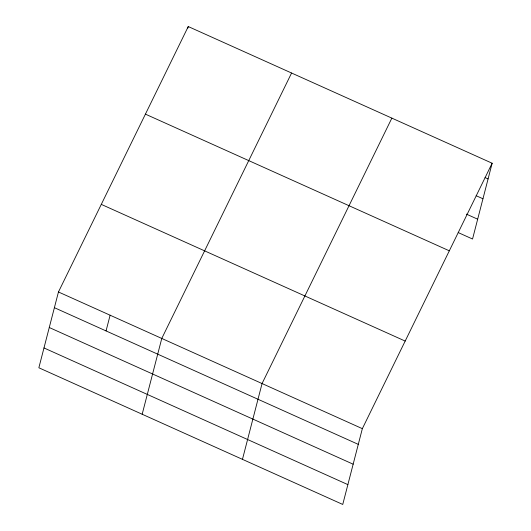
<?xml version="1.0" encoding="UTF-8"?>
<svg xmlns="http://www.w3.org/2000/svg" width="531" height="531" viewBox="0 0 531 531"><rect width="100%" height="100%" fill="white"/><g stroke="black" fill="none" stroke-linecap="round" stroke-linejoin="round"><path stroke-width="0.8" d="M58.456 291.977L38.856 367.771L342.747 504.45L362.348 428.656L492.144 163.229L188.253 26.55L58.456 291.977L362.348 428.656M106.054 330.926L110.116 315.208M187.848 28.123L188.253 26.55M142.175 414.24L161.776 338.446L291.579 73.019M242.461 459.348L262.062 383.548L391.865 118.128M492.144 163.229L472.544 239.023L458.22 232.578M485.068 177.586L488.082 178.94M476.168 195.72L482.958 198.773M466.364 214.112L477.674 219.197M145.421 114.138L449.312 250.818M101.288 204.382L405.18 341.068M54.394 307.688L358.286 444.367M49.264 327.514L353.155 464.194M43.98 347.944L347.871 484.624"/></g></svg>
